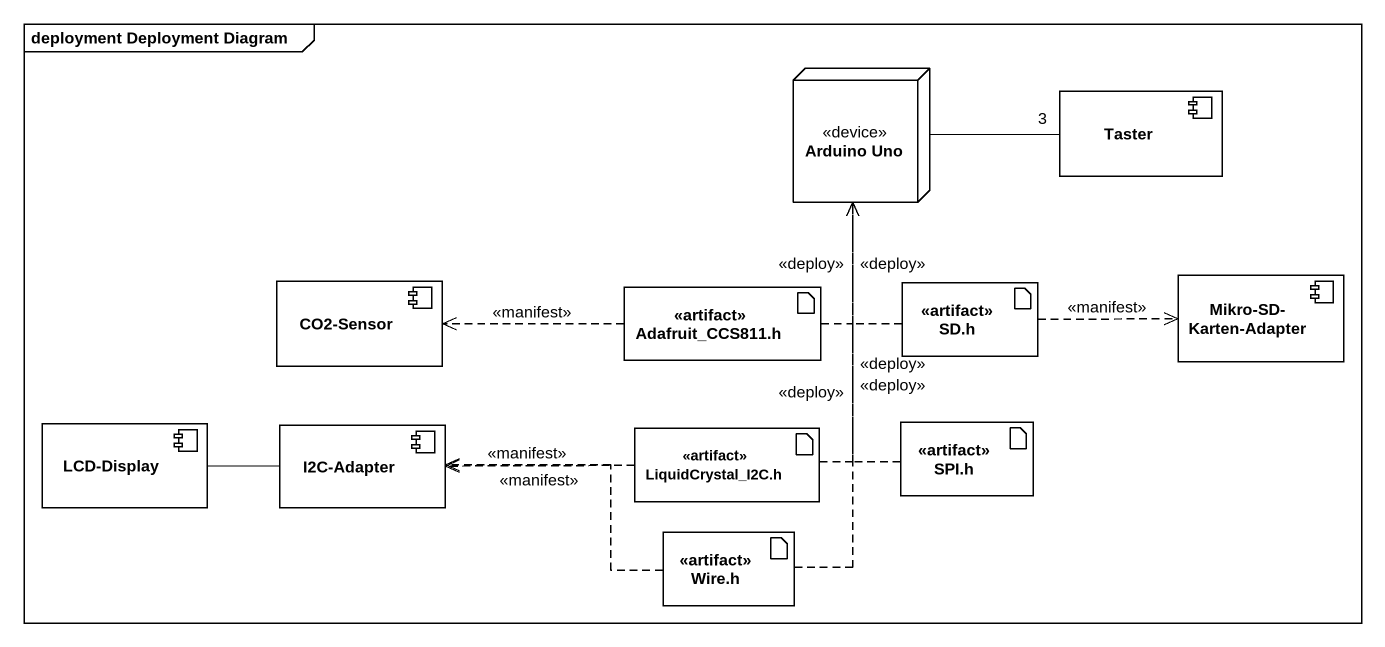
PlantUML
@startuml
mainframe deployment Deployment Diagram
node "Arduino Uno" as Arduino_Uno <<device>>
component Taster
component "CO2-Sensor" as CO2_Sensor
artifact "<<artifact>> Adafruit_CCS811.h" as artifact_Adafruit_CCS811_h
artifact "<<artifact>> SD.h" as artifact_SD_h
component "Mikro-SD-Karten-Adapter" as Mikro_SD_Karten_Adapter
component "LCD-Display" as LCD_Display
component "I2C-Adapter" as I2C_Adapter
artifact "<<artifact>> LiquidCrystal_I2C.h" as artifact_LiquidCrystal_I2C_h
artifact "<<artifact>> SPI.h" as artifact_SPI_h
artifact "<<artifact>> Wire.h" as artifact_Wire_h
Arduino_Uno -right- "3" Taster
artifact_Adafruit_CCS811_h .up.> Arduino_Uno : <<deploy>>
artifact_Adafruit_CCS811_h .left.> CO2_Sensor : <<manifest>>
artifact_SD_h .up.> Arduino_Uno : <<deploy>>
artifact_SD_h .right.> Mikro_SD_Karten_Adapter : <<manifest>>
I2C_Adapter -left- LCD_Display
artifact_LiquidCrystal_I2C_h .up.> Arduino_Uno : <<deploy>>
artifact_LiquidCrystal_I2C_h .left.> I2C_Adapter : <<manifest>>
artifact_SPI_h .up.> Arduino_Uno : <<deploy>>
artifact_Wire_h .up.> Arduino_Uno : <<deploy>>
artifact_Wire_h .left.> I2C_Adapter : <<manifest>>
@enduml
